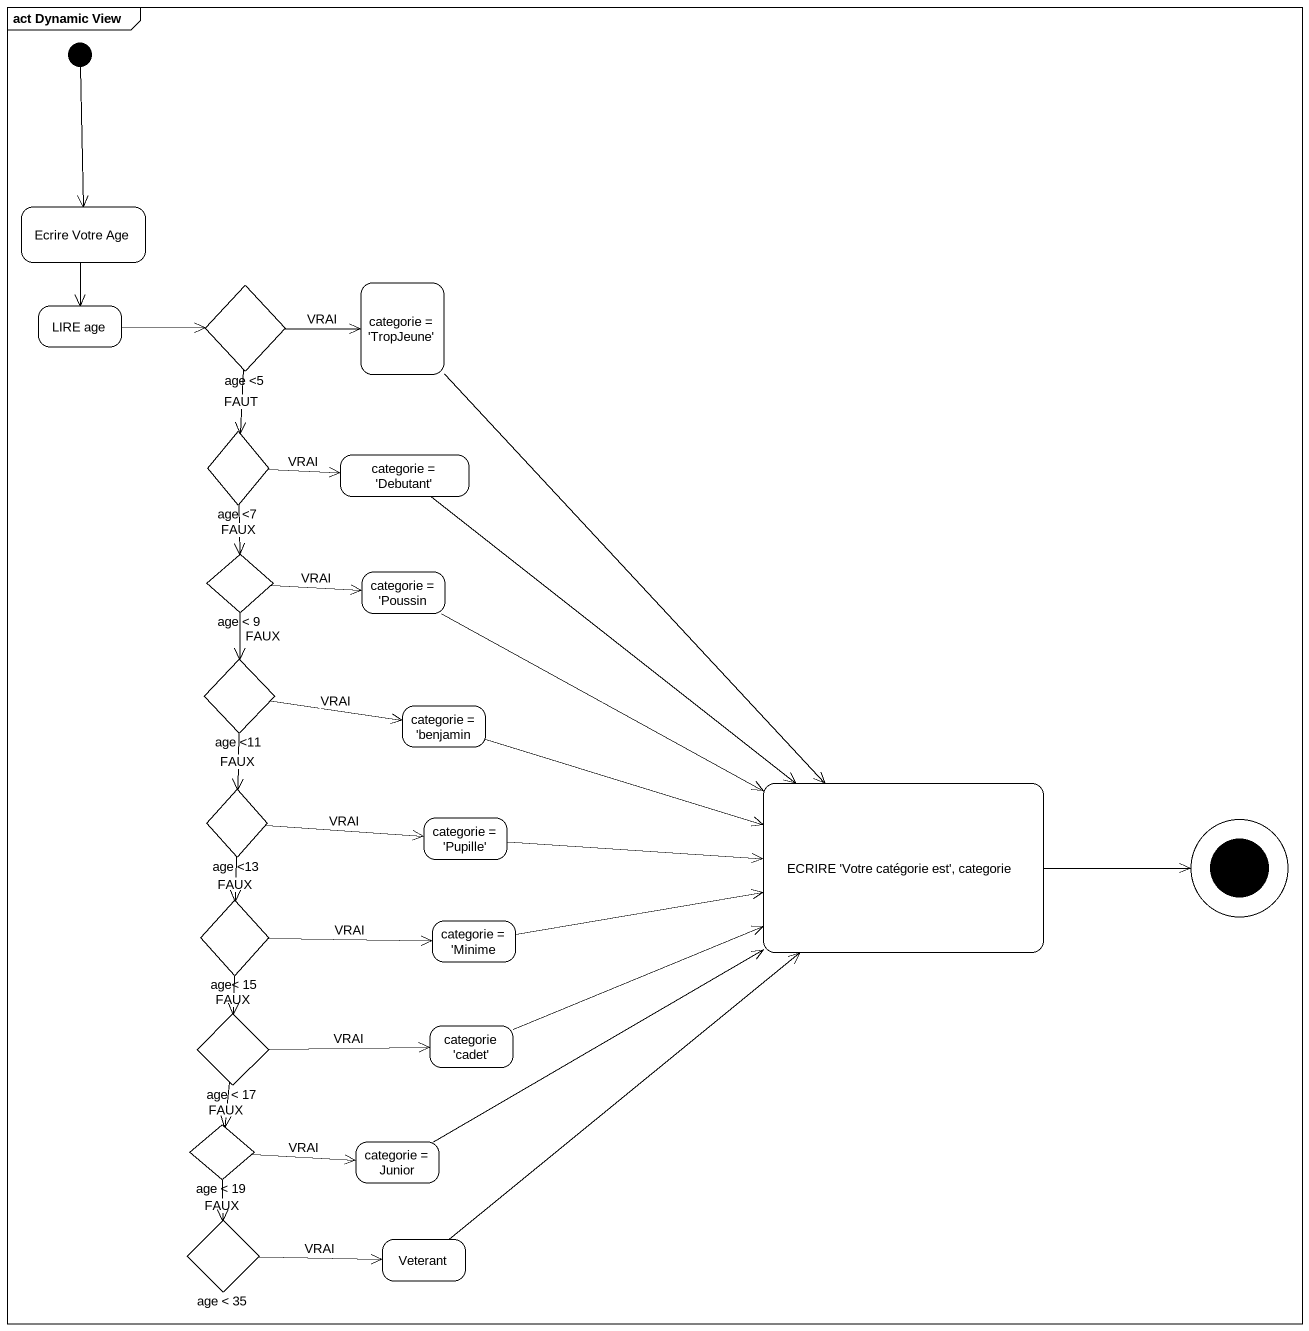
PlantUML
@startuml
mainframe act Dynamic View
hide empty description
state "Ecrire Votre Age" as Ecrire_Votre_Age
state "LIRE age" as LIRE_age
state "age <5" as age_5 <<choice>>
state "categorie = 'TropJeune'" as categorie_TropJeune
state "age <7" as age_7 <<choice>>
state "categorie = 'Debutant'" as categorie_Debutant
state "age < 9" as age_9 <<choice>>
state "categorie = 'Poussin" as categorie_Poussin
state "age <11" as age_11 <<choice>>
state "categorie = 'benjamin" as categorie_benjamin
state "age <13" as age_13 <<choice>>
state "ECRIRE 'Votre catégorie est', categorie" as ECRIRE_Votre_catégorie_est
state "categorie = 'Pupille'" as categorie_Pupille
state "age< 15" as age_15 <<choice>>
state "categorie = 'Minime" as categorie_Minime
state "age < 17" as age_17 <<choice>>
state "categorie 'cadet'" as categorie_cadet
state "age < 19" as age_19 <<choice>>
state "categorie = Junior" as categorie_Junior
state "age < 35" as age_35 <<choice>>
state Veterant
[*] --> Ecrire_Votre_Age
Ecrire_Votre_Age --> LIRE_age
LIRE_age -right-> age_5
age_5 -right-> categorie_TropJeune : VRAI
age_5 --> age_7 : FAUT
categorie_TropJeune --> ECRIRE_Votre_catégorie_est
age_7 -right-> categorie_Debutant : VRAI
age_7 --> age_9 : FAUX
categorie_Debutant --> ECRIRE_Votre_catégorie_est
age_9 -right-> categorie_Poussin : VRAI
age_9 --> age_11 : FAUX
categorie_Poussin -right-> ECRIRE_Votre_catégorie_est
age_11 -right-> categorie_benjamin : VRAI
age_11 --> age_13 : FAUX
categorie_benjamin -right-> ECRIRE_Votre_catégorie_est
age_13 -right-> categorie_Pupille : VRAI
age_13 --> age_15 : FAUX
categorie_Pupille -right-> ECRIRE_Votre_catégorie_est
age_15 -right-> categorie_Minime : VRAI
age_15 --> age_17 : FAUX
categorie_Minime -right-> ECRIRE_Votre_catégorie_est
age_17 -right-> categorie_cadet : VRAI
age_17 --> age_19 : FAUX
categorie_cadet -right-> ECRIRE_Votre_catégorie_est
age_19 -right-> categorie_Junior : VRAI
age_19 --> age_35 : FAUX
categorie_Junior -right-> ECRIRE_Votre_catégorie_est
age_35 -right-> Veterant : VRAI
Veterant -up-> ECRIRE_Votre_catégorie_est
ECRIRE_Votre_catégorie_est -right-> [*]
@enduml
